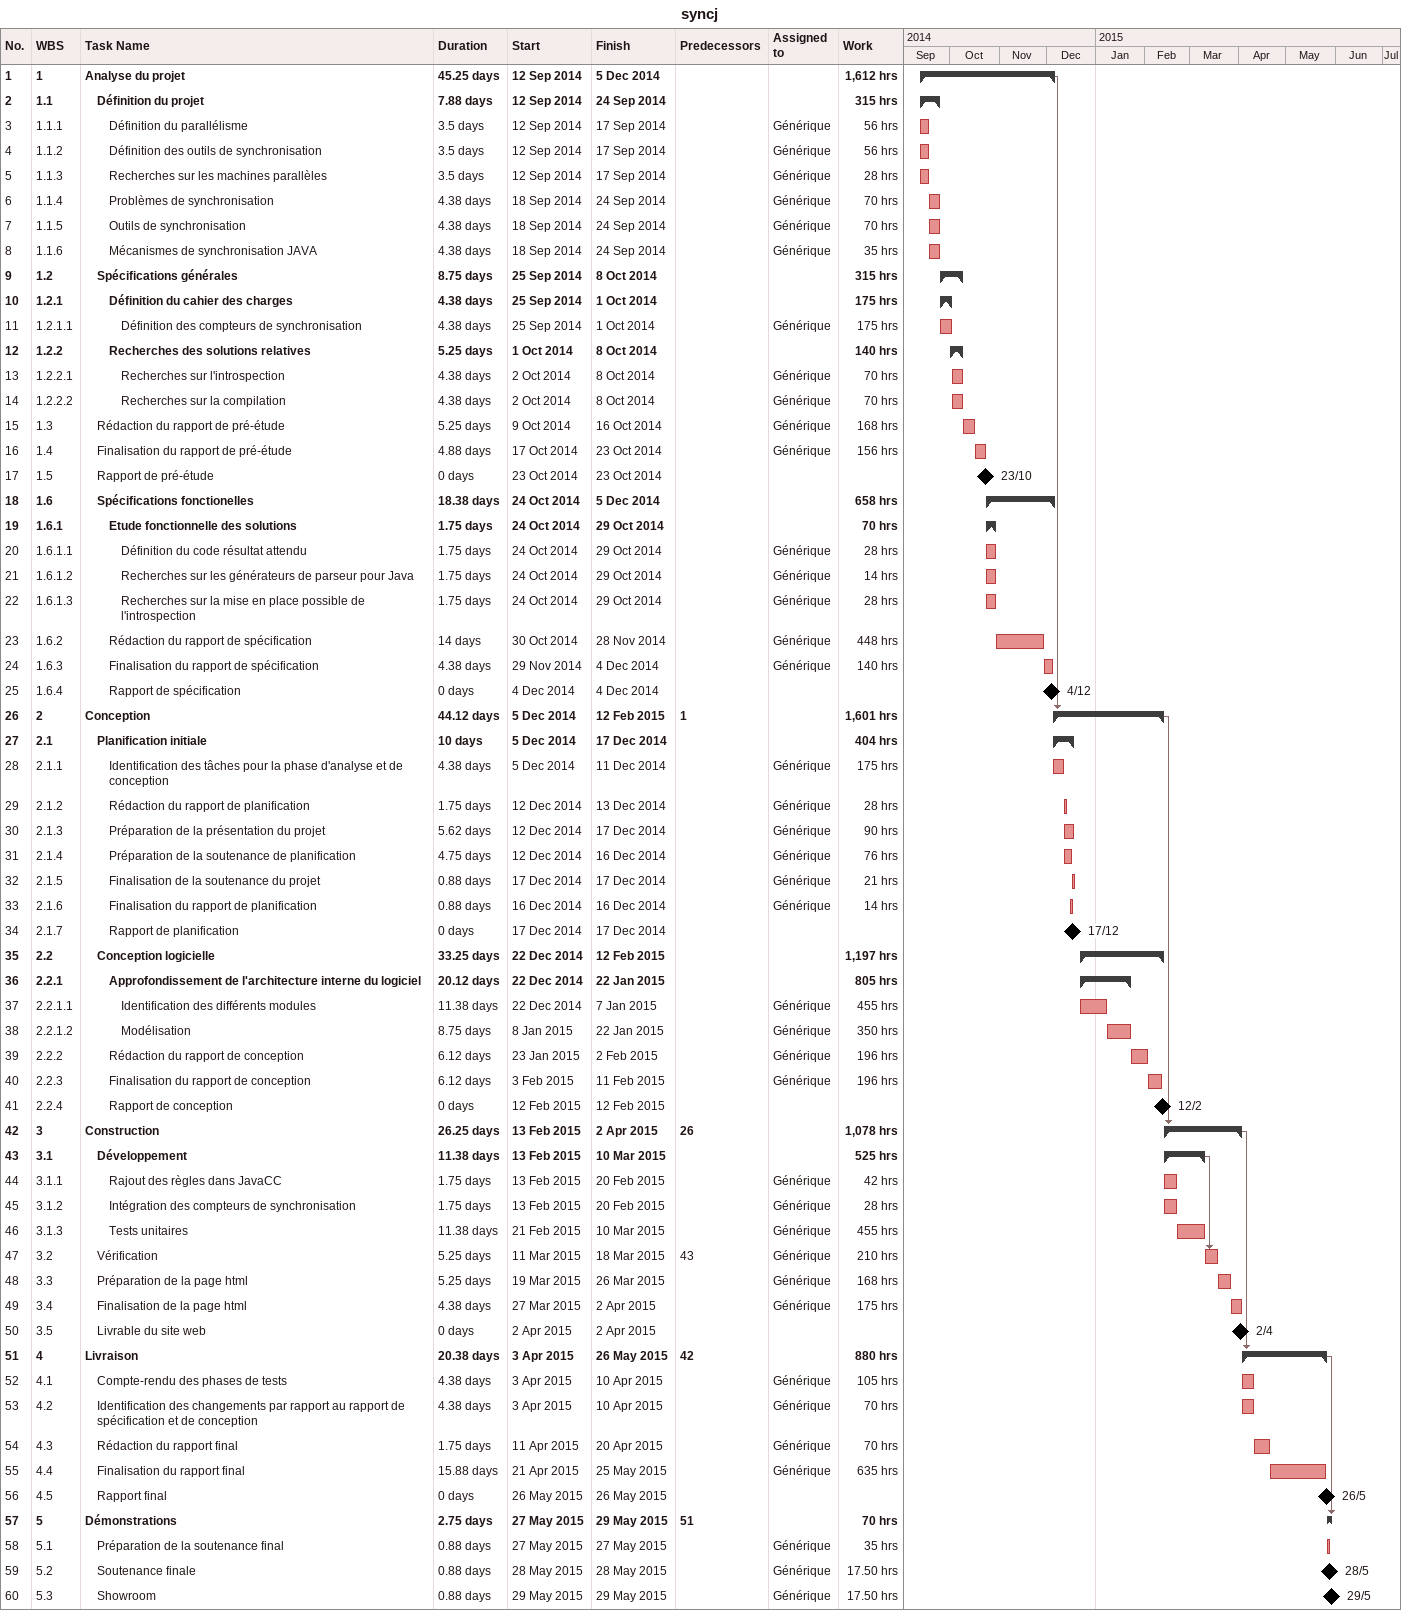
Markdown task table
syncj

| ID | WBS | Task | Duration | Start | Finish | Predecessors | Resources | Work (h) |
|---|---|---|---|---|---|---|---|---|
| 1 | 1 | **Analyse du projet** | 45.25d | 2014-09-12 | 2014-12-05 |  |  | 1612 |
| 2 | 1.1 | **Définition du projet** | 7.88d | 2014-09-12 | 2014-09-24 |  |  | 315 |
| 3 | 1.1.1 | Définition du parallélisme | 3.5d | 2014-09-12 | 2014-09-17 |  | Générique | 56 |
| 4 | 1.1.2 | Définition des outils de synchronisation | 3.5d | 2014-09-12 | 2014-09-17 |  | Générique | 56 |
| 5 | 1.1.3 | Recherches sur les machines parallèles | 3.5d | 2014-09-12 | 2014-09-17 |  | Générique | 28 |
| 6 | 1.1.4 | Problèmes de synchronisation | 4.38d | 2014-09-18 | 2014-09-24 |  | Générique | 70 |
| 7 | 1.1.5 | Outils de synchronisation | 4.38d | 2014-09-18 | 2014-09-24 |  | Générique | 70 |
| 8 | 1.1.6 | Mécanismes de synchronisation JAVA | 4.38d | 2014-09-18 | 2014-09-24 |  | Générique | 35 |
| 9 | 1.2 | **Spécifications générales** | 8.75d | 2014-09-25 | 2014-10-08 |  |  | 315 |
| 10 | 1.2.1 | **Définition du cahier des charges** | 4.38d | 2014-09-25 | 2014-10-01 |  |  | 175 |
| 11 | 1.2.1.1 | Définition des compteurs de synchronisation | 4.38d | 2014-09-25 | 2014-10-01 |  | Générique | 175 |
| 12 | 1.2.2 | **Recherches des solutions relatives** | 5.25d | 2014-10-01 | 2014-10-08 |  |  | 140 |
| 13 | 1.2.2.1 | Recherches sur l'introspection | 4.38d | 2014-10-02 | 2014-10-08 |  | Générique | 70 |
| 14 | 1.2.2.2 | Recherches sur la compilation | 4.38d | 2014-10-02 | 2014-10-08 |  | Générique | 70 |
| 15 | 1.3 | Rédaction du rapport de pré-étude | 5.25d | 2014-10-09 | 2014-10-16 |  | Générique | 168 |
| 16 | 1.4 | Finalisation du rapport de pré-étude | 4.88d | 2014-10-17 | 2014-10-23 |  | Générique | 156 |
| 17 | 1.5 | Rapport de pré-étude | 0d | 2014-10-23 | 2014-10-23 |  |  |  |
| 18 | 1.6 | **Spécifications fonctionelles** | 18.38d | 2014-10-24 | 2014-12-05 |  |  | 658 |
| 19 | 1.6.1 | **Etude fonctionnelle des solutions** | 1.75d | 2014-10-24 | 2014-10-29 |  |  | 70 |
| 20 | 1.6.1.1 | Définition du code résultat attendu | 1.75d | 2014-10-24 | 2014-10-29 |  | Générique | 28 |
| 21 | 1.6.1.2 | Recherches sur les générateurs de parseur pour Java | 1.75d | 2014-10-24 | 2014-10-29 |  | Générique | 14 |
| 22 | 1.6.1.3 | Recherches sur la mise en place possible de l'introspection | 1.75d | 2014-10-24 | 2014-10-29 |  | Générique | 28 |
| 23 | 1.6.2 | Rédaction du rapport de spécification | 14d | 2014-10-30 | 2014-11-28 |  | Générique | 448 |
| 24 | 1.6.3 | Finalisation du rapport de spécification | 4.38d | 2014-11-29 | 2014-12-04 |  | Générique | 140 |
| 25 | 1.6.4 | Rapport de spécification | 0d | 2014-12-04 | 2014-12-04 |  |  |  |
| 26 | 2 | **Conception** | 44.12d | 2014-12-05 | 2015-02-12 | 1 |  | 1601 |
| 27 | 2.1 | **Planification initiale** | 10d | 2014-12-05 | 2014-12-17 |  |  | 404 |
| 28 | 2.1.1 | Identification des tâches pour la phase d'analyse et de conception | 4.38d | 2014-12-05 | 2014-12-11 |  | Générique | 175 |
| 29 | 2.1.2 | Rédaction du rapport de planification | 1.75d | 2014-12-12 | 2014-12-13 |  | Générique | 28 |
| 30 | 2.1.3 | Préparation de la présentation du projet | 5.62d | 2014-12-12 | 2014-12-17 |  | Générique | 90 |
| 31 | 2.1.4 | Préparation de la soutenance de planification | 4.75d | 2014-12-12 | 2014-12-16 |  | Générique | 76 |
| 32 | 2.1.5 | Finalisation de la soutenance du projet | 0.88d | 2014-12-17 | 2014-12-17 |  | Générique | 21 |
| 33 | 2.1.6 | Finalisation du rapport de planification | 0.88d | 2014-12-16 | 2014-12-16 |  | Générique | 14 |
| 34 | 2.1.7 | Rapport de planification | 0d | 2014-12-17 | 2014-12-17 |  |  |  |
| 35 | 2.2 | **Conception logicielle** | 33.25d | 2014-12-22 | 2015-02-12 |  |  | 1197 |
| 36 | 2.2.1 | **Approfondissement de l'architecture interne du logiciel** | 20.12d | 2014-12-22 | 2015-01-22 |  |  | 805 |
| 37 | 2.2.1.1 | Identification des différents modules | 11.38d | 2014-12-22 | 2015-01-07 |  | Générique | 455 |
| 38 | 2.2.1.2 | Modélisation | 8.75d | 2015-01-08 | 2015-01-22 |  | Générique | 350 |
| 39 | 2.2.2 | Rédaction du rapport de conception | 6.12d | 2015-01-23 | 2015-02-02 |  | Générique | 196 |
| 40 | 2.2.3 | Finalisation du rapport de conception | 6.12d | 2015-02-03 | 2015-02-11 |  | Générique | 196 |
| 41 | 2.2.4 | Rapport de conception | 0d | 2015-02-12 | 2015-02-12 |  |  |  |
| 42 | 3 | **Construction** | 26.25d | 2015-02-13 | 2015-04-02 | 26 |  | 1078 |
| 43 | 3.1 | **Développement** | 11.38d | 2015-02-13 | 2015-03-10 |  |  | 525 |
| 44 | 3.1.1 | Rajout des règles dans JavaCC | 1.75d | 2015-02-13 | 2015-02-20 |  | Générique | 42 |
| 45 | 3.1.2 | Intégration des compteurs de synchronisation | 1.75d | 2015-02-13 | 2015-02-20 |  | Générique | 28 |
| 46 | 3.1.3 | Tests unitaires | 11.38d | 2015-02-21 | 2015-03-10 |  | Générique | 455 |
| 47 | 3.2 | Vérification | 5.25d | 2015-03-11 | 2015-03-18 | 43 | Générique | 210 |
| 48 | 3.3 | Préparation de la page html | 5.25d | 2015-03-19 | 2015-03-26 |  | Générique | 168 |
| 49 | 3.4 | Finalisation de la page html | 4.38d | 2015-03-27 | 2015-04-02 |  | Générique | 175 |
| 50 | 3.5 | Livrable du site web | 0d | 2015-04-02 | 2015-04-02 |  |  |  |
| 51 | 4 | **Livraison** | 20.38d | 2015-04-03 | 2015-05-26 | 42 |  | 880 |
| 52 | 4.1 | Compte-rendu des phases de tests | 4.38d | 2015-04-03 | 2015-04-10 |  | Générique | 105 |
| 53 | 4.2 | Identification des changements par rapport au rapport de spécification et de conception | 4.38d | 2015-04-03 | 2015-04-10 |  | Générique | 70 |
| 54 | 4.3 | Rédaction du rapport final | 1.75d | 2015-04-11 | 2015-04-20 |  | Générique | 70 |
| 55 | 4.4 | Finalisation du rapport final | 15.88d | 2015-04-21 | 2015-05-25 |  | Générique | 635 |
| 56 | 4.5 | Rapport final | 0d | 2015-05-26 | 2015-05-26 |  |  |  |
| 57 | 5 | **Démonstrations** | 2.75d | 2015-05-27 | 2015-05-29 | 51 |  | 70 |
| 58 | 5.1 | Préparation de la soutenance final | 0.88d | 2015-05-27 | 2015-05-27 |  | Générique | 35 |
| 59 | 5.2 | Soutenance finale | 0.88d | 2015-05-28 | 2015-05-28 |  | Générique | 17.50 |
| 60 | 5.3 | Showroom | 0.88d | 2015-05-29 | 2015-05-29 |  | Générique | 17.50 |
